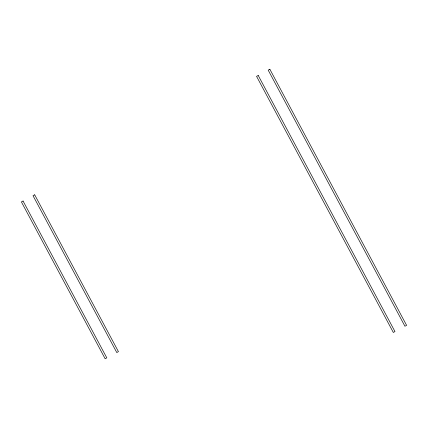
<?xml version="1.0" encoding="UTF-8"?>
<svg xmlns="http://www.w3.org/2000/svg" width="428" height="428" viewBox="0 0 428 428"><rect width="100%" height="100%" fill="white"/><g stroke="black" fill="none" stroke-linecap="round" stroke-linejoin="round"><path stroke-width="0.64" d="M23.064 201.032L21.4 201.92L105.138 358.744L106.797 357.856L23.064 201.032M34.695 194.82L33.031 195.708L116.769 352.533L118.433 351.645L34.695 194.82M258.228 75.467L256.565 76.355L393.305 332.444L394.969 331.561L258.228 75.467M269.859 69.256L268.196 70.144L404.936 326.232L406.6 325.35L269.859 69.256"/></g></svg>
